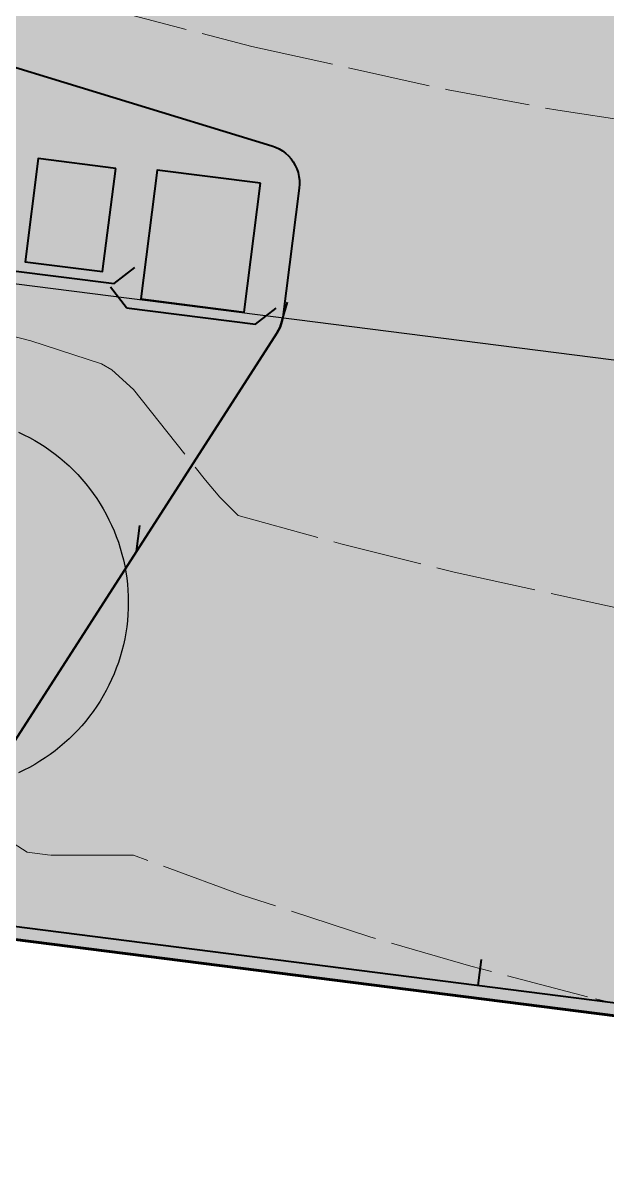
# Model space of a CAD drawing. Header units: metres. Extents: x 226877 to 228933, y 6571586 to 6573950.
# Drawn here: x 227859.37 to 227881.81, y 6571827.18 to 6571871.1 of the extents above; entities that cross this region are included whole.
import ezdxf

# ---------------------------------------------------------------- set-up
doc = ezdxf.new("R2010")
doc.units = ezdxf.units.M
doc.header["$LTSCALE"] = 2.5
doc.linetypes.add('DASHDOT', pattern=[3.556, 2.54, -0.508, 0, -0.508])
doc.linetypes.add('DASHED', pattern=[1.524, 1.27, -0.254])
for name, color, linetype, lineweight in [('A-BLDG-SLAB', 5, 'CONTINUOUS', 50), ('C-DRIV-TURN', 30, 'DASHDOT', 25), ('C-ESC-DIVR', 3, 'CONTINUOUS', 25), ('C-ESC-FENC', 3, 'CONTINUOUS', 25), ('C-ESC-LIMT', 3, 'CONTINUOUS', 25), ('C-ESC-STOK', 3, 'CONTINUOUS', 25), ('C-IMAG-LOCL', 8, 'CONTINUOUS', 13), ('C-PROP-BDY', 3, 'CONTINUOUS', 50), ('C-TOPO-EXST', 8, 'DASHED', 13), ('C-ZONE-ENVL', 1, 'CONTINUOUS', 35)]:
    doc.layers.add(name, color=color, linetype=linetype, lineweight=lineweight)
picture_1 = doc.add_image_def('image1.png', size_in_pixel=(1400, 1199))

msp = doc.modelspace()

# ---------------------------------------------------------------- hatches: boundary and pattern name
at = {"layer": 'A-BLDG-SLAB', "true_color": 0x1a33b2}
msp.add_hatch(color=7, dxfattribs=at).paths.add_polyline_path([(227880.508, 6571855.949), (227879.871, 6571853.682), (227879.014, 6571851.488), (227877.947, 6571849.389), (227876.679, 6571847.404), (227875.222, 6571845.553), (227873.591, 6571843.854), (227871.802, 6571842.322), (227869.871, 6571840.974), (227867.817, 6571839.821), (227865.66, 6571838.876), (227863.42, 6571838.146), (227861.12, 6571837.639), (227858.782, 6571837.36), (227856.427, 6571837.312), (227854.079, 6571837.495), (227845.151, 6571838.632), (227842.832, 6571839.044), (227840.565, 6571839.681), (227838.371, 6571840.538), (227836.271, 6571841.605), (227834.286, 6571842.873), (227832.435, 6571844.33), (227830.736, 6571845.961), (227829.205, 6571847.75), (227827.857, 6571849.681), (227826.704, 6571851.735), (227825.758, 6571853.892), (227825.028, 6571856.132), (227824.522, 6571858.432), (227824.243, 6571860.77), (227824.194, 6571863.125), (227824.377, 6571865.473), (227825.009, 6571870.433), (227825.421, 6571872.752), (227826.058, 6571875.019), (227826.915, 6571877.213), (227827.982, 6571879.313), (227829.25, 6571881.298), (227830.707, 6571883.149), (227832.338, 6571884.848), (227834.127, 6571886.379), (227836.058, 6571887.727), (227838.112, 6571888.88), (227840.269, 6571889.826), (227842.508, 6571890.556), (227844.809, 6571891.063), (227847.147, 6571891.341), (227849.502, 6571891.39), (227851.85, 6571891.207), (227860.778, 6571890.069), (227863.097, 6571889.657), (227865.364, 6571889.02), (227867.558, 6571888.164), (227869.658, 6571887.096), (227871.643, 6571885.828), (227873.493, 6571884.372), (227875.193, 6571882.741), (227876.724, 6571880.951), (227878.072, 6571879.02), (227879.225, 6571876.966), (227880.171, 6571874.809), (227880.901, 6571872.57), (227881.407, 6571870.27), (227881.686, 6571867.931), (227881.735, 6571865.576), (227881.552, 6571863.228), (227880.92, 6571858.268)])
at = {"layer": 'C-ESC-STOK', "true_color": 0x66b266, "transparency": 33554521}
for points in [[(227862.43, 6571861.532), (227859.454, 6571861.911), (227859.96, 6571865.879), (227862.935, 6571865.5)], [(227867.863, 6571859.973), (227863.895, 6571860.479), (227864.527, 6571865.438), (227868.495, 6571864.933)]]:
    msp.add_hatch(color=7, dxfattribs=at).paths.add_polyline_path(points)
at = {"layer": 'C-PROP-BDY', "true_color": 0xffe633, "transparency": 33554521}
msp.add_hatch(color=7, dxfattribs=at).paths.add_polyline_path([(228025.267, 6571814.673), (227673.703, 6571859.47), (227625.752, 6571865.579), (227784.609, 6573119.999), (228184.963, 6573064.691)])
at = {"layer": 'C-PROP-BDY', "true_color": 0xe6f5e0}
msp.add_hatch(color=7, dxfattribs=at).paths.add_polyline_path([(228025.267, 6571814.673), (227673.703, 6571859.47), (227625.752, 6571865.579), (227784.609, 6573119.999), (228184.963, 6573064.691)])

# ---------------------------------------------------------------- linework, layer by layer
at = {"layer": 'C-DRIV-TURN', "lineweight": 25}
msp.add_lwpolyline([(227859.194, 6571855.362), (227859.407, 6571855.262), (227859.616, 6571855.154), (227859.821, 6571855.04), (227860.023, 6571854.919), (227860.221, 6571854.792), (227860.414, 6571854.658), (227860.603, 6571854.518), (227860.788, 6571854.371), (227860.967, 6571854.219), (227861.141, 6571854.061), (227861.31, 6571853.897), (227861.474, 6571853.728), (227861.632, 6571853.554), (227861.784, 6571853.375), (227861.93, 6571853.19), (227862.071, 6571853.001), (227862.204, 6571852.808), (227862.332, 6571852.61), (227862.453, 6571852.409), (227862.567, 6571852.203), (227862.675, 6571851.994), (227862.775, 6571851.781), (227862.869, 6571851.565), (227862.955, 6571851.346), (227863.035, 6571851.125), (227863.107, 6571850.901), (227863.171, 6571850.675), (227863.228, 6571850.446), (227863.278, 6571850.216), (227863.32, 6571849.985), (227863.355, 6571849.752), (227863.381, 6571849.518), (227863.401, 6571849.284), (227863.412, 6571849.049), (227863.416, 6571848.814), (227863.412, 6571848.579), (227863.401, 6571848.344), (227863.381, 6571848.109), (227863.355, 6571847.875), (227863.32, 6571847.643), (227863.278, 6571847.411), (227863.228, 6571847.181), (227863.171, 6571846.953), (227863.107, 6571846.727), (227863.035, 6571846.503), (227862.955, 6571846.281), (227862.869, 6571846.063), (227862.775, 6571845.847), (227862.675, 6571845.634), (227862.567, 6571845.425), (227862.453, 6571845.219), (227862.332, 6571845.017), (227862.204, 6571844.82), (227862.071, 6571844.626), (227861.93, 6571844.437), (227861.784, 6571844.253), (227861.632, 6571844.074), (227861.474, 6571843.899), (227861.31, 6571843.73), (227861.141, 6571843.567), (227860.967, 6571843.409), (227860.788, 6571843.256), (227860.603, 6571843.11), (227860.414, 6571842.97), (227860.221, 6571842.836), (227860.023, 6571842.709), (227859.821, 6571842.588), (227859.616, 6571842.473), (227859.407, 6571842.366), (227859.194, 6571842.265)], dxfattribs=at)
at = {"layer": 'C-ESC-DIVR', "lineweight": 40}
msp.add_lwpolyline([(227856.701, 6571870.109), (227868.933, 6571866.367), (227869.075, 6571866.316), (227869.21, 6571866.251), (227869.338, 6571866.173), (227869.458, 6571866.083), (227869.568, 6571865.981), (227869.667, 6571865.869), (227869.755, 6571865.747), (227869.83, 6571865.617), (227869.891, 6571865.48), (227869.939, 6571865.338), (227869.972, 6571865.192)], dxfattribs=at)
at = {"layer": 'C-ESC-FENC', "lineweight": 40}
for points in [[(227858.907, 6571861.578), (227862.875, 6571861.072)], [(227862.875, 6571861.072), (227863.666, 6571861.684)], [(227863.348, 6571860.145), (227862.736, 6571860.936)], [(227863.348, 6571860.145), (227868.308, 6571859.513)], [(227868.308, 6571859.513), (227869.099, 6571860.125)], [(227869.248, 6571859.398), (227869.527, 6571860.358)], [(227851.337, 6571837.34), (227854.814, 6571836.897), (227869.125, 6571859.162), (227869.192, 6571859.277), (227869.248, 6571859.398)], [(227863.733, 6571850.773), (227863.859, 6571851.765)], [(227857.011, 6571836.617), (227913.151, 6571829.463)], [(227876.851, 6571834.089), (227876.977, 6571835.081)]]:
    msp.add_lwpolyline(points, dxfattribs=at)
at = {"layer": 'C-ESC-LIMT', "lineweight": 40}
msp.add_lwpolyline([(227856.701, 6571870.109), (227868.933, 6571866.367), (227869.075, 6571866.316), (227869.21, 6571866.251), (227869.338, 6571866.173), (227869.458, 6571866.083), (227869.568, 6571865.981), (227869.667, 6571865.869), (227869.755, 6571865.747), (227869.83, 6571865.617), (227869.891, 6571865.48), (227869.939, 6571865.338), (227869.972, 6571865.192), (227869.991, 6571865.043), (227869.994, 6571864.893), (227869.983, 6571864.743), (227869.351, 6571859.783), (227869.328, 6571859.652), (227869.294, 6571859.523), (227869.248, 6571859.398), (227869.192, 6571859.277), (227869.125, 6571859.162), (227854.814, 6571836.897)], dxfattribs=at)
at = {"layer": 'C-ESC-STOK', "lineweight": 40}
for points in [[(227862.935, 6571865.5), (227859.96, 6571865.879), (227859.454, 6571861.911), (227862.43, 6571861.532)], [(227868.495, 6571864.933), (227864.527, 6571865.438), (227863.895, 6571860.479), (227867.863, 6571859.973)]]:
    msp.add_lwpolyline(points, close=True, dxfattribs=at)
at = {"layer": 'C-PROP-BDY', "lineweight": 60}
msp.add_lwpolyline([(228184.963, 6573064.691), (227784.609, 6573119.999), (227625.752, 6571865.579), (227673.703, 6571859.47), (228025.267, 6571814.673)], close=True, dxfattribs=at)
at = {"layer": 'C-PROP-BDY', "lineweight": 35}
msp.add_lwpolyline([(228184.963, 6573064.691), (227784.609, 6573119.999), (227625.752, 6571865.579), (227673.703, 6571859.47), (228025.267, 6571814.673)], close=True, dxfattribs=at)
at = {"layer": 'C-PROP-BDY', "lineweight": 50}
for points in [[(227787.872, 6571844.923), (227916.872, 6571828.485)], [(227824.768, 6571840.221), (227876.368, 6571833.646)]]:
    msp.add_lwpolyline(points, dxfattribs=at)
at = {"layer": 'C-TOPO-EXST', "lineweight": 13, "true_color": 0x808080}
for points in [[(227862.57, 6571871.646), (227868.157, 6571870.188), (227875.698, 6571868.521), (227879.916, 6571867.733), (227883.126, 6571867.252)], [(227816.488, 6571866.314), (227823.542, 6571866.557), (227828.014, 6571866.567), (227830.245, 6571866.417), (227832.565, 6571866.187), (227836.654, 6571865.415), (227837.888, 6571865.096), (227841.686, 6571863.876), (227853.774, 6571859.295), (227854.947, 6571859.138), (227858.418, 6571859.19), (227859.678, 6571858.864), (227862.385, 6571857.989), (227862.786, 6571857.76), (227863.61, 6571857), (227866.384, 6571853.512), (227866.935, 6571852.854), (227867.633, 6571852.159), (227871.578, 6571851.068), (227875.932, 6571849.972), (227884.36, 6571848.126)], [(227884.453, 6571832.841), (227881.049, 6571833.655), (227876.572, 6571834.828), (227872.697, 6571835.96), (227867.747, 6571837.577), (227863.619, 6571839.095), (227860.42, 6571839.101), (227859.536, 6571839.207), (227857.91, 6571840.246)]]:
    msp.add_lwpolyline(points, dxfattribs=at)
at = {"layer": 'C-ZONE-ENVL', "lineweight": 30}
msp.add_lwpolyline([(227916.872, 6571853.687), (227787.872, 6571870.125)], dxfattribs=at)

# ---------------------------------------------------------------- pictures from other files: only their frames are drawn
at = {"layer": 'C-IMAG-LOCL'}
image = msp.add_image(picture_1, insert=(226877.414, 6571586.241), size_in_units=(2055.888, 1762.19), dxfattribs=dict(at, fade=35))

doc.saveas('drawing.dxf')
